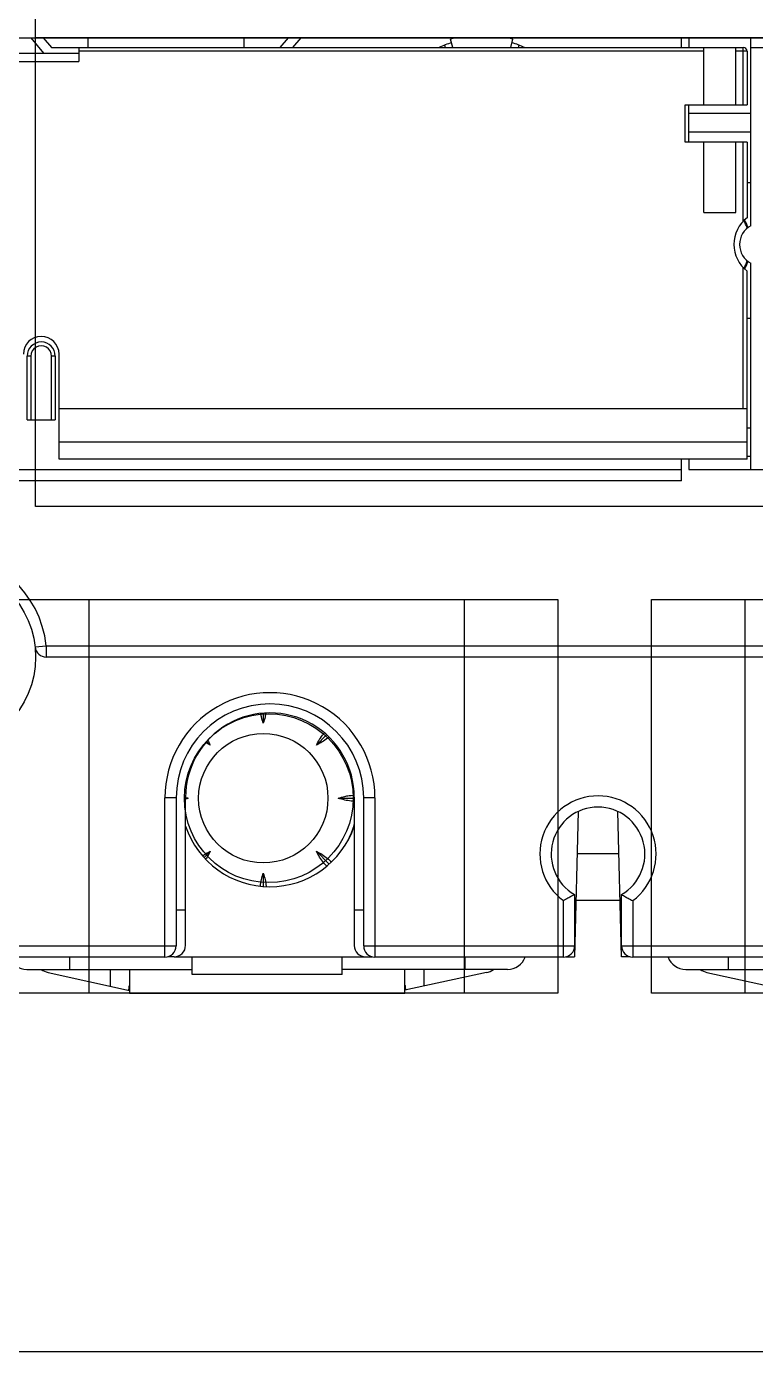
# Model space of a CAD drawing. Extents: x 0 to 607, y 0 to 244.
# Drawn here: x 441.9 to 480.8, y 24 to 94.6 of the extents above; entities that cross this region are included whole.
import ezdxf

# ---------------------------------------------------------------- set-up
doc = ezdxf.new("R2010")
doc.units = 0

# ---------------------------------------------------------------- blocks, each defined once
blk = doc.blocks.new('grfgd')
for p, q in [((61428.57, -3356.828), (61532.47, -3356.828)), ((61433.468, -3357.65), (61432.778, -3356.828)), ((61433.431, -3356.828), (61433.869, -3357.35)), ((61435.82, -3357.35), (61435.82, -3356.828)), ((61444.12, -3356.828), (61444.12, -3357.35)), ((61446.071, -3357.35), (61446.509, -3356.828)), ((61447.162, -3356.828), (61446.724, -3357.35)), ((61454.829, -3357.228), (61454.862, -3357.35)), ((61455.279, -3357.35), (61455.159, -3356.902)), ((61458.361, -3357.35), (61458.481, -3356.902)), ((61458.778, -3357.35), (61458.811, -3357.228)), ((61467.47, -3357.35), (61467.47, -3356.828)), ((61467.87, -3356.828), (61467.87, -3357.35)), ((61471.17, -3366.855), (61471.17, -3356.828)), ((61431.32, -3357.65), (61435.32, -3357.65)), ((61433.869, -3357.35), (61435.32, -3357.35)), ((61435.32, -3357.35), (61435.32, -3358.1)), ((61435.32, -3357.35), (61470.77, -3357.35)), ((61468.67, -3357.55), (61435.32, -3357.55)), ((61468.67, -3360.4), (61468.67, -3357.35)), ((61470.37, -3360.4), (61470.37, -3357.35)), ((61470.97, -3357.55), (61470.37, -3357.55)), ((61470.77, -3360.4), (61470.77, -3357.35)), ((61470.97, -3357.55), (61470.97, -3360.4)), ((61471.17, -3357.355), (61532.87, -3357.355)), ((61431.32, -3358.1), (61435.32, -3358.1)), ((61467.67, -3360.4), (61470.97, -3360.4)), ((61467.67, -3362.4), (61467.67, -3360.4)), ((61467.87, -3362.4), (61467.87, -3360.4)), ((61467.87, -3360.855), (61471.17, -3360.855)), ((61471.17, -3361.855), (61467.87, -3361.855)), ((61470.97, -3362.4), (61467.67, -3362.4)), ((61468.67, -3366.15), (61468.67, -3362.4)), ((61470.37, -3366.15), (61470.37, -3362.4)), ((61470.77, -3366.605), (61470.77, -3362.4)), ((61470.97, -3362.4), (61470.97, -3366.425)), ((61470.97, -3364.555), (61471.17, -3364.555)), ((61468.67, -3366.15), (61470.37, -3366.15)), ((61470.77, -3376.6), (61470.77, -3369.095)), ((61470.97, -3379.3), (61470.97, -3369.275)), ((61471.17, -3379.855), (61471.17, -3368.855)), ((61471.17, -3371.805), (61470.97, -3371.805)), ((61432.77, -3373.8), (61432.57, -3373.8)), ((61432.57, -3377.2), (61432.57, -3373.8)), ((61432.77, -3373.8), (61432.77, -3377.2)), ((61434.07, -3373.8), (61433.87, -3373.8)), ((61433.87, -3377.2), (61433.87, -3373.8)), ((61434.07, -3373.8), (61434.07, -3377.2)), ((61434.27, -3379.3), (61434.27, -3373.7)), ((61434.27, -3376.6), (61470.97, -3376.6)), ((61432.57, -3377.2), (61434.07, -3377.2)), ((61471.17, -3377.65), (61470.97, -3377.65)), ((61434.27, -3378.375), (61470.97, -3378.375)), ((61471.17, -3379.15), (61470.97, -3379.15)), ((61393.37, -3379.85), (61467.47, -3379.85)), ((61470.97, -3379.3), (61434.27, -3379.3)), ((61467.47, -3380.45), (61467.47, -3379.3)), ((61467.87, -3379.3), (61467.87, -3379.855)), ((61467.87, -3379.855), (61532.87, -3379.855)), ((61467.47, -3380.45), (61393.17, -3380.45)), ((61432.991, -3389.314), (61433.588, -3389.25)), ((61433.588, -3389.25), (61492.452, -3389.25)), ((61433.588, -3389.25), (61433.588, -3389.85)), ((61492.452, -3389.85), (61433.588, -3389.85)), ((61445.166, -3392.845), (61445.166, -3393.376)), ((61447.996, -3394.548), (61448.542, -3394.002)), ((61442.144, -3394.356), (61442.336, -3394.548)), ((61440.52, -3397.35), (61439.92, -3397.35)), ((61439.92, -3405.85), (61439.92, -3397.35)), ((61440.52, -3397.35), (61440.52, -3405.25)), ((61441.018, -3405.228), (61441.018, -3397.329)), ((61441.164, -3397.378), (61441.018, -3397.378)), ((61449.168, -3397.378), (61450.018, -3397.378)), ((61450.018, -3397.328), (61450.018, -3405.229)), ((61451.12, -3397.35), (61450.52, -3397.35)), ((61450.52, -3405.25), (61450.52, -3397.35)), ((61451.12, -3397.35), (61451.12, -3405.85)), ((61461.967, -3398.085), (61461.764, -3405.829)), ((61464.275, -3405.828), (61464.073, -3398.085)), ((61442.336, -3400.208), (61442.005, -3400.54)), ((61447.996, -3400.208), (61448.68, -3400.893)), ((61461.908, -3400.328), (61464.131, -3400.328)), ((61445.166, -3401.381), (61445.166, -3402.084)), ((61461.17, -3405.85), (61461.17, -3402.838)), ((61461.77, -3402.515), (61461.77, -3405.25)), ((61464.197, -3402.828), (61461.843, -3402.828)), ((61464.27, -3405.25), (61464.27, -3402.515)), ((61464.87, -3402.838), (61464.87, -3405.85)), ((61440.52, -3403.328), (61441.018, -3403.328)), ((61450.018, -3403.328), (61450.52, -3403.328)), ((61429.27, -3405.25), (61440.52, -3405.25)), ((61450.52, -3405.25), (61461.77, -3405.25)), ((61464.27, -3405.25), (61475.52, -3405.25)), ((61439.92, -3405.85), (61429.87, -3405.85)), ((61434.822, -3405.85), (61434.822, -3406.503)), ((61440.417, -3405.828), (61440.079, -3405.828)), ((61450.617, -3405.848), (61440.417, -3405.848)), ((61441.373, -3406.779), (61441.373, -3405.848)), ((61449.373, -3406.779), (61449.373, -3405.848)), ((61450.618, -3405.829), (61450.962, -3405.829)), ((61461.17, -3405.85), (61451.12, -3405.85)), ((61455.923, -3405.85), (61455.923, -3406.503)), ((61461.329, -3405.829), (61461.764, -3405.829)), ((61464.711, -3405.828), (61464.275, -3405.828)), ((61474.92, -3405.85), (61464.87, -3405.85)), ((61469.969, -3405.85), (61469.969, -3406.503)), ((61432.548, -3406.503), (61441.373, -3406.503)), ((61433.682, -3406.664), (61438.023, -3407.626)), ((61437.023, -3407.404), (61437.023, -3406.503)), ((61438.023, -3406.503), (61438.023, -3407.778)), ((61458.198, -3406.503), (61449.373, -3406.503)), ((61452.723, -3407.778), (61452.723, -3406.503)), ((61457.063, -3406.675), (61452.723, -3407.605)), ((61453.723, -3406.503), (61453.723, -3407.391)), ((61467.695, -3406.503), (61476.52, -3406.503)), ((61468.829, -3406.664), (61473.17, -3407.626)), ((61449.373, -3406.779), (61441.373, -3406.779)), ((61438.023, -3407.778), (61452.723, -3407.778))]:
    blk.add_line(p, q)
for centre, radius in [((61428.02, -3389.85), 5), ((61445.166, -3397.378), 3.45)]:
    blk.add_circle(centre, radius)
for centre, radius, start, end in [((61456.82, -3362.355), 5.5, 107.01056, 114.43846), ((61456.82, -3362.355), 5.7, 104.06199, 106.93999), ((61456.82, -3362.355), 5.7, 73.06001, 75.93801), ((61456.82, -3362.355), 5.5, 65.56154, 72.98944), ((61470.77, -3357.55), 0.2, 0, 90), ((61472.07, -3367.85), 1.8, 127.66989, 232.33011), ((61471.703, -3367.855), 1.133, 118.07249, 241.92751), ((61468.37, -3367.855), 2.75, 18.85887, 27.8063), ((61468.37, -3367.855), 2.8, 18.8392, 28.09747), ((61468.37, -3367.855), 2.75, 332.3488, 341.55971), ((61468.37, -3367.855), 2.8, 332.05647, 341.1608), ((61433.32, -3373.7), 0.95, 0, 180), ((61433.32, -3373.8), 0.75, 0, 180), ((61433.32, -3373.8), 0.55, 359.99216, 180), ((61428.02, -3389.85), 5.6, 6.15064, 173.84936), ((61433.588, -3389.25), 0.6, 186.15064, 270), ((61445.52, -3397.35), 5.6, 0, 180.00062), ((61445.52, -3397.35), 5, 0, 180), ((61445.518, -3397.328), 4.5, 359.99999, 180.00384), ((61463.02, -3400.35), 3.1, 306.63921, 233.36079), ((61463.02, -3400.35), 2.5, 300, 240), ((61445.52, -3397.348), 4.75, 198.57041, 341.27007), ((61445.166, -3397.378), 5.05, 334.09175, 343.92498), ((61445.166, -3397.378), 5.051, 334.45785, 343.87118), ((61439.92, -3405.25), 0.6, 270, 0), ((61440.418, -3405.228), 0.6, 269.94863, 360), ((61450.618, -3405.229), 0.6, 180.00032, 269.94895), ((61451.12, -3405.25), 0.6, 180, 270), ((61461.17, -3405.25), 0.6, 270, 0), ((61464.87, -3405.25), 0.6, 180, 270), ((61432.548, -3405.503), 1, 200.28799, 270), ((61458.198, -3405.503), 1, 270.0002, 339.71199), ((61467.695, -3405.503), 1, 200.29159, 270), ((61433.898, -3405.688), 1, 234.67389, 257.51092), ((61456.848, -3405.699), 1, 282.43176, 306.38253), ((61469.045, -3405.688), 1, 234.67389, 257.51092)]:
    blk.add_arc(centre, radius, start, end)
for points, knots in [([(61445.166, -3393.376), (61445.127, -3393.266), (61445.078, -3393.094), (61445.045, -3392.918), (61445.036, -3392.858)], [0, 0, 0, 0, 0.3517875, 0.5349158, 0.5349158, 0.5349158, 0.5349158]), ([(61445.299, -3392.839), (61445.289, -3392.906), (61445.256, -3393.087), (61445.205, -3393.266), (61445.166, -3393.376)], [0, 0, 0, 0, 0.2029699, 0.5544472, 0.5544472, 0.5544472, 0.5544472]), ([(61447.996, -3394.548), (61448.047, -3394.443), (61448.162, -3394.237), (61448.316, -3394.025), (61448.408, -3393.914), (61448.424, -3393.894)], [0, 0, 0, 0, 0.3517865, 0.7058999, 0.7836192, 0.7836192, 0.7836192, 0.7836192]), ([(61448.661, -3394.111), (61448.638, -3394.131), (61448.523, -3394.226), (61448.308, -3394.383), (61448.102, -3394.498), (61447.996, -3394.548)], [0, 0, 0, 0, 0.092299, 0.4463906, 0.797858, 0.797858, 0.797858, 0.797858]), ([(61449.168, -3397.378), (61449.279, -3397.339), (61449.468, -3397.286), (61449.661, -3397.251), (61449.739, -3397.24)], [0, 0, 0, 0, 0.3517663, 0.5876535, 0.5876535, 0.5876535, 0.5876535]), ([(61450.018, -3397.544), (61449.964, -3397.541), (61449.792, -3397.527), (61449.506, -3397.482), (61449.279, -3397.418), (61449.168, -3397.378)], [0, 0, 0, 0, 0.1624093, 0.5165475, 0.8680117, 0.8680117, 0.8680117, 0.8680117]), ([(61449.739, -3397.24), (61449.778, -3397.235), (61449.869, -3397.224), (61449.96, -3397.216), (61450.013, -3397.213)], [0, 0, 0, 0, 0.1183966, 0.2751346, 0.2751346, 0.2751346, 0.2751346]), ([(61441.924, -3400.45), (61441.958, -3400.426), (61442.091, -3400.337), (61442.23, -3400.259), (61442.336, -3400.208)], [0, 0, 0, 0, 0.1267408, 0.4782329, 0.4782329, 0.4782329, 0.4782329]), ([(61442.336, -3400.208), (61442.286, -3400.314), (61442.206, -3400.457), (61442.115, -3400.592), (61442.089, -3400.63)], [0, 0, 0, 0, 0.3518006, 0.4888598, 0.4888598, 0.4888598, 0.4888598]), ([(61447.996, -3400.208), (61448.102, -3400.259), (61448.308, -3400.374), (61448.576, -3400.569), (61448.736, -3400.71), (61448.805, -3400.776)], [0, 0, 0, 0, 0.3517858, 0.7058983, 0.9919276, 0.9919276, 0.9919276, 0.9919276]), ([(61448.55, -3401.003), (61448.489, -3400.938), (61448.352, -3400.783), (61448.162, -3400.52), (61448.046, -3400.314), (61447.996, -3400.208)], [0, 0, 0, 0, 0.2664496, 0.6205443, 0.9720211, 0.9720211, 0.9720211, 0.9720211]), ([(61445.014, -3402.069), (61445.026, -3401.951), (61445.063, -3401.718), (61445.127, -3401.491), (61445.166, -3401.381)], [0, 0, 0, 0, 0.3546032, 0.7060814, 0.7060814, 0.7060814, 0.7060814]), ([(61445.166, -3401.381), (61445.205, -3401.491), (61445.269, -3401.718), (61445.308, -3401.959), (61445.32, -3402.084), (61445.321, -3402.092)], [0, 0, 0, 0, 0.3517872, 0.7059578, 0.729133, 0.729133, 0.729133, 0.729133]), ([(61461.77, -3402.515), (61461.757, -3402.523), (61461.702, -3402.554), (61461.584, -3402.621), (61461.397, -3402.721), (61461.251, -3402.797), (61461.17, -3402.838)], [0, 0, 0, 0, 0.0464425, 0.1872009, 0.409238, 0.6812205, 0.6812205, 0.6812205, 0.6812205]), ([(61464.27, -3402.515), (61464.283, -3402.523), (61464.337, -3402.554), (61464.456, -3402.62), (61464.642, -3402.721), (61464.789, -3402.797), (61464.87, -3402.838)], [0, 0, 0, 0, 0.046254, 0.1864736, 0.4083174, 0.6812207, 0.6812207, 0.6812207, 0.6812207]), ([(61437.98, -3407.616), (61437.994, -3407.588), (61438.012, -3407.516), (61438.019, -3407.428), (61438.021, -3407.373), (61438.021, -3407.357)], [0, 0, 0, 0, 0.0961682, 0.2178848, 0.2637484, 0.2637484, 0.2637484, 0.2637484]), ([(61452.724, -3407.341), (61452.724, -3407.356), (61452.726, -3407.411), (61452.731, -3407.497), (61452.746, -3407.568), (61452.757, -3407.598)], [0, 0, 0, 0, 0.0438197, 0.1644144, 0.2594884, 0.2594884, 0.2594884, 0.2594884])]:
    blk.add_open_spline(points, degree=3, knots=knots)
for points in [[(61442.336, -3394.548), (61442.252, -3394.508), (61442.17, -3394.464), (61442.09, -3394.415)], [(61442.199, -3394.296), (61442.249, -3394.378), (61442.295, -3394.462), (61442.336, -3394.548)], [(61441.018, -3397.331), (61441.067, -3397.346), (61441.116, -3397.361), (61441.164, -3397.378)], [(61441.164, -3397.378), (61441.116, -3397.396), (61441.067, -3397.411), (61441.018, -3397.426)]]:
    blk.add_open_spline(points, degree=3)
blk = doc.blocks.new('fdgdfhđjgf')
at = {"color": 3}
for points in [[(61414.442, -2664.538), (61509.442, -2664.538), (61509.442, -2741.538), (61414.442, -2741.538)], [(61414.442, -2664.538), (61509.442, -2664.538), (61509.442, -2766.538), (61414.442, -2766.538)]]:
    blk.add_lwpolyline(points, close=True, dxfattribs=at)
blk.add_blockref('grfgd', (-18.578, 615.29))
blk = doc.blocks.new('dfhfeher')
at = {"color": 7}
blk.add_lwpolyline([(71226.481, 6297.965), (71776.481, 6297.965), (71776.481, 6517.965), (71226.481, 6517.965)], close=True, dxfattribs=at)
at = {"color": 24}
for points in [[(71654.484, 6338.065), (71684.484, 6338.065), (71684.484, 6317.065), (71654.484, 6317.065)], [(71689.484, 6338.065), (71719.484, 6338.065), (71719.484, 6317.065), (71689.484, 6317.065)]]:
    blk.add_lwpolyline(points, close=True, dxfattribs=at)
at = {"color": 133}
for points in [[(71659.484, 6338.065), (71679.484, 6338.065), (71679.484, 6317.065), (71659.484, 6317.065)], [(71694.484, 6338.065), (71714.484, 6338.065), (71714.484, 6317.065), (71694.484, 6317.065)]]:
    blk.add_lwpolyline(points, close=True, dxfattribs=at)
at = {"color": 1}
blk.add_circle((71669.071, 6327.465), 4.5, dxfattribs=at)
blk.add_blockref('fdgdfhđjgf', (10242.189, 9109.554))

msp = doc.modelspace()

# ---------------------------------------------------------------- block references
msp.add_blockref('dfhfeher', (-71214.232, -6273.994))

doc.saveas('drawing.dxf')
